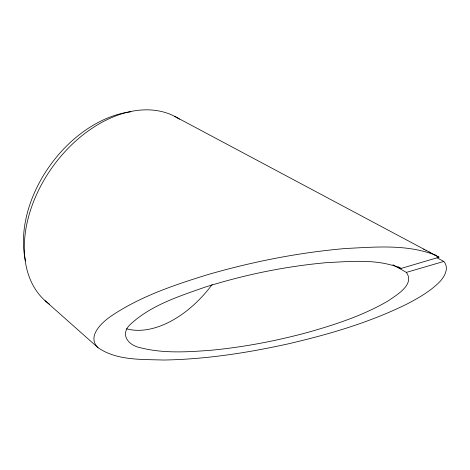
<?xml version="1.0" encoding="UTF-8"?>
<svg xmlns="http://www.w3.org/2000/svg" width="470" height="470" viewBox="0 0 470 470"><rect width="100%" height="100%" fill="white"/><g stroke="black" fill="none" stroke-linecap="round" stroke-linejoin="round"><path stroke-width="0.7" d="M397.961 266.702L401.069 268.446L439.004 257.225L174.705 116.384M392.926 264.739L406.356 272.4L443.803 261.443C449.684 267.994 444.338 277.253 439.115 282.405C430.038 291.359 418.887 297.774 407.684 303.679C369.825 322.49 328.953 334.399 287.893 343.923C246.979 352.958 205.302 359.356 163.349 360.038C141.464 359.25 116.883 360.69 98.036 347.7L45.038 300.641M436.636 255.657C407.913 243.871 375.759 247.044 345.491 248.507C298.679 252.566 252.355 261.69 207.252 274.791C174.064 285.084 140.442 296.347 111.413 315.911C101.996 322.197 86.445 336.461 98.036 347.7M423.593 249.141L424.075 249.376M425.99 250.334L426.766 250.733M429.092 251.955L430.332 252.619M433.428 254.264L439.004 257.225M437.053 257.836L443.803 261.443M401.069 268.446C377.851 258.553 351.507 261.49 326.926 262.618C285.466 266.314 244.459 274.738 204.767 287.246C178.97 296.347 151.499 305.024 130.93 323.853C119.268 334.041 128.145 345.544 140.695 347.806C163.866 353.663 188.118 352.012 211.706 350.191C244.124 347.06 276.219 340.92 307.644 332.419C335.339 324.588 363.057 315.546 388.038 300.982C396.239 295.201 415.227 284.591 406.356 272.4M49.444 304.19A113.076 77.468 -54.5 0 1 51.583 168.295A113.076 77.468 -54.5 0 1 179.487 119.198M25.533 260.932A107.571 74.372 -54.4 0 1 130.948 111.76M212.187 284.485A91.932 57.381 -55.1 0 1 126.506 328.8"/></g></svg>
